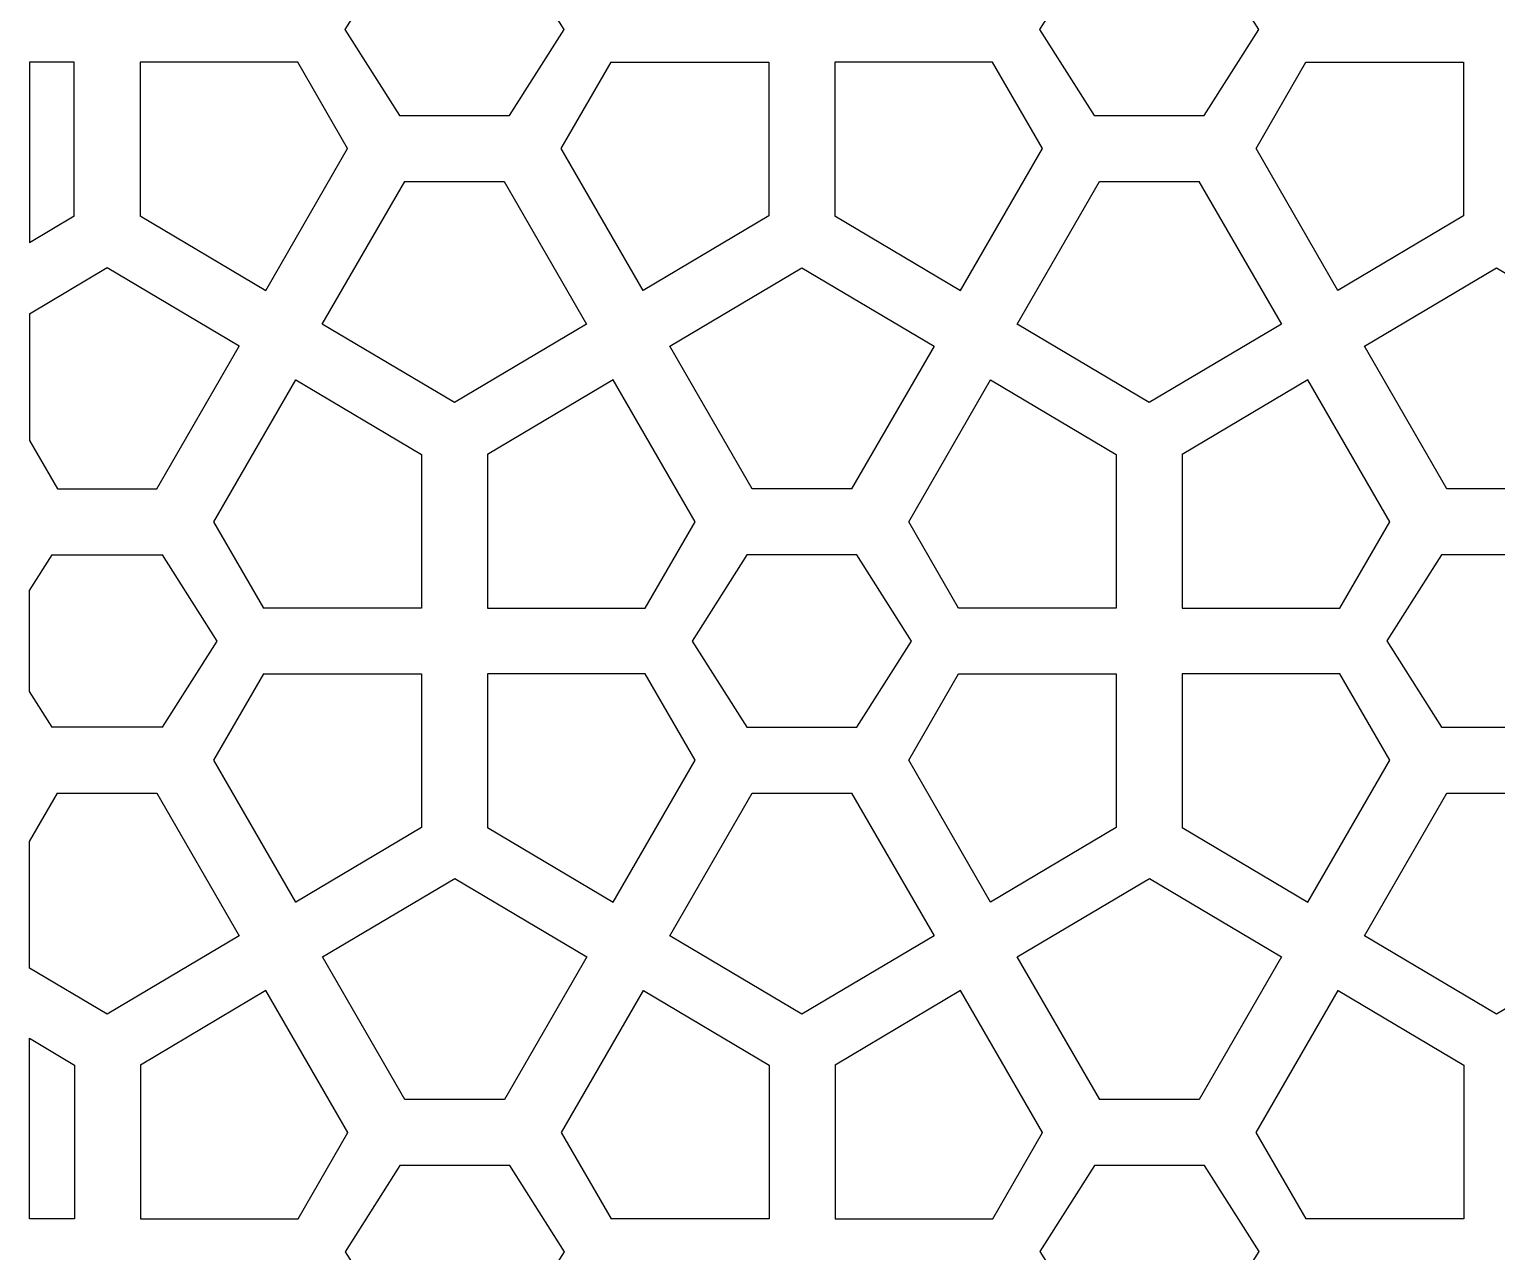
# Model space of a CAD drawing. Header units: centimetres. Extents: x -86 to 86, y -100 to 100.
# Drawn here: x -86.29 to -52.87, y 8.54 to 36.39 of the extents above; entities that cross this region are included whole.
import ezdxf

# ---------------------------------------------------------------- set-up
doc = ezdxf.new("R2010")
doc.units = ezdxf.units.CM
doc.header["$MEASUREMENT"] = 0
doc.layers.add('layer 1', color=7, linetype='Continuous')

msp = doc.modelspace()

# ---------------------------------------------------------------- linework, layer by layer
at = {"layer": 'layer 1', "color": 230}
for points, knots in [([(-79.10588, 36.38516), (-79.10588, 36.38516), (-77.85588, 38.34925), (-77.85588, 38.34925), (-77.85588, 38.34925), (-77.85588, 38.34925), (-75.3559, 38.34925), (-75.3559, 38.34925), (-75.3559, 38.34925), (-75.3559, 38.34925), (-74.10588, 36.38516), (-74.10588, 36.38516), (-74.10588, 36.38516), (-74.10588, 36.38516), (-75.35589, 34.42105), (-75.35589, 34.42105), (-75.35589, 34.42105), (-75.35589, 34.42105), (-77.8559, 34.42105), (-77.8559, 34.42105), (-77.8559, 34.42105), (-77.8559, 34.42105), (-79.10588, 36.38516), (-79.10588, 36.38516)], [0, 0, 0, 0, 0.14285714, 0.14285714, 0.14285714, 0.14285714, 0.28571429, 0.28571429, 0.28571429, 0.28571429, 0.42857143, 0.42857143, 0.42857143, 0.42857143, 0.57142857, 0.57142857, 0.57142857, 0.57142857, 0.71428571, 0.71428571, 0.71428571, 0.71428571, 1, 1, 1, 1]), ([(-63.28543, 36.38537), (-63.28543, 36.38537), (-62.03543, 38.34946), (-62.03543, 38.34946), (-62.03543, 38.34946), (-62.03543, 38.34946), (-59.53545, 38.34946), (-59.53545, 38.34946), (-59.53545, 38.34946), (-59.53545, 38.34946), (-58.28543, 36.38537), (-58.28543, 36.38537), (-58.28543, 36.38537), (-58.28543, 36.38537), (-59.53544, 34.42126), (-59.53544, 34.42126), (-59.53544, 34.42126), (-59.53544, 34.42126), (-62.03545, 34.42126), (-62.03545, 34.42126), (-62.03545, 34.42126), (-62.03545, 34.42126), (-63.28543, 36.38537), (-63.28543, 36.38537)], [0, 0, 0, 0, 0.14285714, 0.14285714, 0.14285714, 0.14285714, 0.28571429, 0.28571429, 0.28571429, 0.28571429, 0.42857143, 0.42857143, 0.42857143, 0.42857143, 0.57142857, 0.57142857, 0.57142857, 0.57142857, 0.71428571, 0.71428571, 0.71428571, 0.71428571, 1, 1, 1, 1]), ([(-86.28782, 31.52843), (-86.28782, 31.52843), (-86.28783, 35.63481), (-86.28783, 35.63481), (-86.28783, 35.63481), (-86.28783, 35.63481), (-85.26614, 35.63481), (-85.26614, 35.63481), (-85.26614, 35.63481), (-85.26614, 35.63481), (-85.26614, 32.13485), (-85.26614, 32.13485), (-85.26614, 32.13485), (-85.26614, 32.13485), (-86.28782, 31.52843), (-86.28782, 31.52843)], [0, 0, 0, 0, 0.2, 0.2, 0.2, 0.2, 0.4, 0.4, 0.4, 0.4, 0.6, 0.6, 0.6, 0.6, 1, 1, 1, 1]), ([(-80.90583, 30.43736), (-80.90583, 30.43736), (-83.76615, 32.13509), (-83.76615, 32.13509), (-83.76615, 32.13509), (-83.76615, 32.13509), (-83.76615, 35.63504), (-83.76615, 35.63504), (-83.76615, 35.63504), (-83.76615, 35.63504), (-80.17281, 35.63503), (-80.17281, 35.63503), (-80.17281, 35.63503), (-80.17281, 35.63503), (-79.03889, 33.67099), (-79.03889, 33.67099), (-79.03889, 33.67099), (-79.03889, 33.67099), (-80.90583, 30.43736), (-80.90583, 30.43736)], [0, 0, 0, 0, 0.16666667, 0.16666667, 0.16666667, 0.16666667, 0.33333333, 0.33333333, 0.33333333, 0.33333333, 0.5, 0.5, 0.5, 0.5, 0.66666667, 0.66666667, 0.66666667, 0.66666667, 1, 1, 1, 1]), ([(-72.30601, 30.43729), (-72.30601, 30.43729), (-69.44563, 32.13507), (-69.44563, 32.13507), (-69.44563, 32.13507), (-69.44563, 32.13507), (-69.44563, 35.63503), (-69.44563, 35.63503), (-69.44563, 35.63503), (-69.44563, 35.63503), (-73.03901, 35.63503), (-73.03901, 35.63503), (-73.03901, 35.63503), (-73.03901, 35.63503), (-74.17297, 33.67092), (-74.17297, 33.67092), (-74.17297, 33.67092), (-74.17297, 33.67092), (-72.30601, 30.43729), (-72.30601, 30.43729)], [0, 0, 0, 0, 0.16666667, 0.16666667, 0.16666667, 0.16666667, 0.33333333, 0.33333333, 0.33333333, 0.33333333, 0.5, 0.5, 0.5, 0.5, 0.66666667, 0.66666667, 0.66666667, 0.66666667, 1, 1, 1, 1]), ([(-65.08538, 30.43757), (-65.08538, 30.43757), (-67.9457, 32.1353), (-67.9457, 32.1353), (-67.9457, 32.1353), (-67.9457, 32.1353), (-67.9457, 35.63525), (-67.9457, 35.63525), (-67.9457, 35.63525), (-67.9457, 35.63525), (-64.35236, 35.63524), (-64.35236, 35.63524), (-64.35236, 35.63524), (-64.35236, 35.63524), (-63.21844, 33.6712), (-63.21844, 33.6712), (-63.21844, 33.6712), (-63.21844, 33.6712), (-65.08538, 30.43757), (-65.08538, 30.43757)], [0, 0, 0, 0, 0.16666667, 0.16666667, 0.16666667, 0.16666667, 0.33333333, 0.33333333, 0.33333333, 0.33333333, 0.5, 0.5, 0.5, 0.5, 0.66666667, 0.66666667, 0.66666667, 0.66666667, 1, 1, 1, 1]), ([(-56.48556, 30.4375), (-56.48556, 30.4375), (-53.62518, 32.13528), (-53.62518, 32.13528), (-53.62518, 32.13528), (-53.62518, 32.13528), (-53.62518, 35.63524), (-53.62518, 35.63524), (-53.62518, 35.63524), (-53.62518, 35.63524), (-57.21856, 35.63524), (-57.21856, 35.63524), (-57.21856, 35.63524), (-57.21856, 35.63524), (-58.35252, 33.67113), (-58.35252, 33.67113), (-58.35252, 33.67113), (-58.35252, 33.67113), (-56.48556, 30.4375), (-56.48556, 30.4375)], [0, 0, 0, 0, 0.16666667, 0.16666667, 0.16666667, 0.16666667, 0.33333333, 0.33333333, 0.33333333, 0.33333333, 0.5, 0.5, 0.5, 0.5, 0.66666667, 0.66666667, 0.66666667, 0.66666667, 1, 1, 1, 1]), ([(-79.61584, 29.6717), (-79.61584, 29.6717), (-76.60587, 27.88513), (-76.60587, 27.88513), (-76.60587, 27.88513), (-76.60587, 27.88513), (-73.59601, 29.67164), (-73.59601, 29.67164), (-73.59601, 29.67164), (-73.59601, 29.67164), (-75.47206, 32.92104), (-75.47206, 32.92104), (-75.47206, 32.92104), (-75.47206, 32.92104), (-77.73983, 32.92105), (-77.73983, 32.92105), (-77.73983, 32.92105), (-77.73983, 32.92105), (-79.61584, 29.6717), (-79.61584, 29.6717)], [0, 0, 0, 0, 0.16666667, 0.16666667, 0.16666667, 0.16666667, 0.33333333, 0.33333333, 0.33333333, 0.33333333, 0.5, 0.5, 0.5, 0.5, 0.66666667, 0.66666667, 0.66666667, 0.66666667, 1, 1, 1, 1]), ([(-63.79539, 29.67191), (-63.79539, 29.67191), (-60.78542, 27.88534), (-60.78542, 27.88534), (-60.78542, 27.88534), (-60.78542, 27.88534), (-57.77556, 29.67185), (-57.77556, 29.67185), (-57.77556, 29.67185), (-57.77556, 29.67185), (-59.65161, 32.92125), (-59.65161, 32.92125), (-59.65161, 32.92125), (-59.65161, 32.92125), (-61.91938, 32.92126), (-61.91938, 32.92126), (-61.91938, 32.92126), (-61.91938, 32.92126), (-63.79539, 29.67191), (-63.79539, 29.67191)], [0, 0, 0, 0, 0.16666667, 0.16666667, 0.16666667, 0.16666667, 0.33333333, 0.33333333, 0.33333333, 0.33333333, 0.5, 0.5, 0.5, 0.5, 0.66666667, 0.66666667, 0.66666667, 0.66666667, 1, 1, 1, 1]), ([(-86.28782, 27.0207), (-86.28782, 27.0207), (-86.28782, 29.90028), (-86.28782, 29.90028), (-86.28782, 29.90028), (-86.28782, 29.90028), (-84.51595, 30.95198), (-84.51595, 30.95198), (-84.51595, 30.95198), (-84.51595, 30.95198), (-81.50598, 29.1654), (-81.50598, 29.1654), (-81.50598, 29.1654), (-81.50598, 29.1654), (-83.38196, 25.9161), (-83.38196, 25.9161), (-83.38196, 25.9161), (-83.38196, 25.9161), (-85.6501, 25.9161), (-85.6501, 25.9161), (-85.6501, 25.9161), (-85.6501, 25.9161), (-86.28782, 27.0207), (-86.28782, 27.0207)], [0, 0, 0, 0, 0.14285714, 0.14285714, 0.14285714, 0.14285714, 0.28571429, 0.28571429, 0.28571429, 0.28571429, 0.42857143, 0.42857143, 0.42857143, 0.42857143, 0.57142857, 0.57142857, 0.57142857, 0.57142857, 0.71428571, 0.71428571, 0.71428571, 0.71428571, 1, 1, 1, 1]), ([(-65.68547, 29.16562), (-65.68547, 29.16562), (-68.69544, 30.9522), (-68.69544, 30.9522), (-68.69544, 30.9522), (-68.69544, 30.9522), (-71.7055, 29.16555), (-71.7055, 29.16555), (-71.7055, 29.16555), (-71.7055, 29.16555), (-69.82959, 25.91632), (-69.82959, 25.91632), (-69.82959, 25.91632), (-69.82959, 25.91632), (-67.56145, 25.91632), (-67.56145, 25.91632), (-67.56145, 25.91632), (-67.56145, 25.91632), (-65.68547, 29.16562), (-65.68547, 29.16562)], [0, 0, 0, 0, 0.16666667, 0.16666667, 0.16666667, 0.16666667, 0.33333333, 0.33333333, 0.33333333, 0.33333333, 0.5, 0.5, 0.5, 0.5, 0.66666667, 0.66666667, 0.66666667, 0.66666667, 1, 1, 1, 1]), ([(-49.86502, 29.16583), (-49.86502, 29.16583), (-52.87499, 30.95241), (-52.87499, 30.95241), (-52.87499, 30.95241), (-52.87499, 30.95241), (-55.88505, 29.16576), (-55.88505, 29.16576), (-55.88505, 29.16576), (-55.88505, 29.16576), (-54.00914, 25.91653), (-54.00914, 25.91653), (-54.00914, 25.91653), (-54.00914, 25.91653), (-51.741, 25.91653), (-51.741, 25.91653), (-51.741, 25.91653), (-51.741, 25.91653), (-49.86502, 29.16583), (-49.86502, 29.16583)], [0, 0, 0, 0, 0.16666667, 0.16666667, 0.16666667, 0.16666667, 0.33333333, 0.33333333, 0.33333333, 0.33333333, 0.5, 0.5, 0.5, 0.5, 0.66666667, 0.66666667, 0.66666667, 0.66666667, 1, 1, 1, 1]), ([(-77.35569, 23.20188), (-77.35569, 23.20188), (-77.35567, 26.70194), (-77.35567, 26.70194), (-77.35567, 26.70194), (-77.35567, 26.70194), (-80.216, 28.3997), (-80.216, 28.3997), (-80.216, 28.3997), (-80.216, 28.3997), (-82.08296, 25.16606), (-82.08296, 25.16606), (-82.08296, 25.16606), (-82.08296, 25.16606), (-80.94895, 23.20188), (-80.94895, 23.20188), (-80.94895, 23.20188), (-80.94895, 23.20188), (-77.35569, 23.20188), (-77.35569, 23.20188)], [0, 0, 0, 0, 0.16666667, 0.16666667, 0.16666667, 0.16666667, 0.33333333, 0.33333333, 0.33333333, 0.33333333, 0.5, 0.5, 0.5, 0.5, 0.66666667, 0.66666667, 0.66666667, 0.66666667, 1, 1, 1, 1]), ([(-75.85575, 23.2021), (-75.85575, 23.2021), (-75.85576, 26.70214), (-75.85576, 26.70214), (-75.85576, 26.70214), (-75.85576, 26.70214), (-72.99549, 28.39989), (-72.99549, 28.39989), (-72.99549, 28.39989), (-72.99549, 28.39989), (-71.12852, 25.16623), (-71.12852, 25.16623), (-71.12852, 25.16623), (-71.12852, 25.16623), (-72.26254, 23.2021), (-72.26254, 23.2021), (-72.26254, 23.2021), (-72.26254, 23.2021), (-75.85575, 23.2021), (-75.85575, 23.2021)], [0, 0, 0, 0, 0.16666667, 0.16666667, 0.16666667, 0.16666667, 0.33333333, 0.33333333, 0.33333333, 0.33333333, 0.5, 0.5, 0.5, 0.5, 0.66666667, 0.66666667, 0.66666667, 0.66666667, 1, 1, 1, 1]), ([(-61.53518, 23.2021), (-61.53518, 23.2021), (-61.53516, 26.70216), (-61.53516, 26.70216), (-61.53516, 26.70216), (-61.53516, 26.70216), (-64.39549, 28.39992), (-64.39549, 28.39992), (-64.39549, 28.39992), (-64.39549, 28.39992), (-66.26245, 25.16628), (-66.26245, 25.16628), (-66.26245, 25.16628), (-66.26245, 25.16628), (-65.12844, 23.2021), (-65.12844, 23.2021), (-65.12844, 23.2021), (-65.12844, 23.2021), (-61.53518, 23.2021), (-61.53518, 23.2021)], [0, 0, 0, 0, 0.16666667, 0.16666667, 0.16666667, 0.16666667, 0.33333333, 0.33333333, 0.33333333, 0.33333333, 0.5, 0.5, 0.5, 0.5, 0.66666667, 0.66666667, 0.66666667, 0.66666667, 1, 1, 1, 1]), ([(-60.0353, 23.20231), (-60.0353, 23.20231), (-60.03531, 26.70235), (-60.03531, 26.70235), (-60.03531, 26.70235), (-60.03531, 26.70235), (-57.17504, 28.4001), (-57.17504, 28.4001), (-57.17504, 28.4001), (-57.17504, 28.4001), (-55.30807, 25.16644), (-55.30807, 25.16644), (-55.30807, 25.16644), (-55.30807, 25.16644), (-56.44209, 23.20231), (-56.44209, 23.20231), (-56.44209, 23.20231), (-56.44209, 23.20231), (-60.0353, 23.20231), (-60.0353, 23.20231)], [0, 0, 0, 0, 0.16666667, 0.16666667, 0.16666667, 0.16666667, 0.33333333, 0.33333333, 0.33333333, 0.33333333, 0.5, 0.5, 0.5, 0.5, 0.66666667, 0.66666667, 0.66666667, 0.66666667, 1, 1, 1, 1]), ([(-86.28494, 21.30338), (-86.28494, 21.30338), (-85.76598, 20.4879), (-85.76598, 20.4879), (-85.76598, 20.4879), (-85.76598, 20.4879), (-83.26597, 20.4879), (-83.26597, 20.4879), (-83.26597, 20.4879), (-83.26597, 20.4879), (-82.01596, 22.45201), (-82.01596, 22.45201), (-82.01596, 22.45201), (-82.01596, 22.45201), (-83.26598, 24.4161), (-83.26598, 24.4161), (-83.26598, 24.4161), (-83.26598, 24.4161), (-85.76596, 24.4161), (-85.76596, 24.4161), (-85.76596, 24.4161), (-85.76596, 24.4161), (-86.28494, 23.60063), (-86.28494, 23.60063), (-86.28494, 23.60063), (-86.28494, 23.60063), (-86.28494, 21.30338), (-86.28494, 21.30338)], [0, 0, 0, 0, 0.125, 0.125, 0.125, 0.125, 0.25, 0.25, 0.25, 0.25, 0.375, 0.375, 0.375, 0.375, 0.5, 0.5, 0.5, 0.5, 0.625, 0.625, 0.625, 0.625, 0.75, 0.75, 0.75, 0.75, 1, 1, 1, 1]), ([(-71.19545, 22.45223), (-71.19545, 22.45223), (-69.94545, 24.41632), (-69.94545, 24.41632), (-69.94545, 24.41632), (-69.94545, 24.41632), (-67.44547, 24.41632), (-67.44547, 24.41632), (-67.44547, 24.41632), (-67.44547, 24.41632), (-66.19545, 22.45223), (-66.19545, 22.45223), (-66.19545, 22.45223), (-66.19545, 22.45223), (-67.44546, 20.48812), (-67.44546, 20.48812), (-67.44546, 20.48812), (-67.44546, 20.48812), (-69.94547, 20.48812), (-69.94547, 20.48812), (-69.94547, 20.48812), (-69.94547, 20.48812), (-71.19545, 22.45223), (-71.19545, 22.45223)], [0, 0, 0, 0, 0.14285714, 0.14285714, 0.14285714, 0.14285714, 0.28571429, 0.28571429, 0.28571429, 0.28571429, 0.42857143, 0.42857143, 0.42857143, 0.42857143, 0.57142857, 0.57142857, 0.57142857, 0.57142857, 0.71428571, 0.71428571, 0.71428571, 0.71428571, 1, 1, 1, 1]), ([(-55.375, 22.45244), (-55.375, 22.45244), (-54.125, 24.41653), (-54.125, 24.41653), (-54.125, 24.41653), (-54.125, 24.41653), (-51.62502, 24.41653), (-51.62502, 24.41653), (-51.62502, 24.41653), (-51.62502, 24.41653), (-50.375, 22.45244), (-50.375, 22.45244), (-50.375, 22.45244), (-50.375, 22.45244), (-51.62501, 20.48833), (-51.62501, 20.48833), (-51.62501, 20.48833), (-51.62501, 20.48833), (-54.12502, 20.48833), (-54.12502, 20.48833), (-54.12502, 20.48833), (-54.12502, 20.48833), (-55.375, 22.45244), (-55.375, 22.45244)], [0, 0, 0, 0, 0.14285714, 0.14285714, 0.14285714, 0.14285714, 0.28571429, 0.28571429, 0.28571429, 0.28571429, 0.42857143, 0.42857143, 0.42857143, 0.42857143, 0.57142857, 0.57142857, 0.57142857, 0.57142857, 0.71428571, 0.71428571, 0.71428571, 0.71428571, 1, 1, 1, 1]), ([(-80.21609, 16.50414), (-80.21609, 16.50414), (-77.35571, 18.20192), (-77.35571, 18.20192), (-77.35571, 18.20192), (-77.35571, 18.20192), (-77.35571, 21.70188), (-77.35571, 21.70188), (-77.35571, 21.70188), (-77.35571, 21.70188), (-80.94909, 21.70188), (-80.94909, 21.70188), (-80.94909, 21.70188), (-80.94909, 21.70188), (-82.08305, 19.73777), (-82.08305, 19.73777), (-82.08305, 19.73777), (-82.08305, 19.73777), (-80.21609, 16.50414), (-80.21609, 16.50414)], [0, 0, 0, 0, 0.16666667, 0.16666667, 0.16666667, 0.16666667, 0.33333333, 0.33333333, 0.33333333, 0.33333333, 0.5, 0.5, 0.5, 0.5, 0.66666667, 0.66666667, 0.66666667, 0.66666667, 1, 1, 1, 1]), ([(-72.9954, 16.50443), (-72.9954, 16.50443), (-75.85572, 18.20216), (-75.85572, 18.20216), (-75.85572, 18.20216), (-75.85572, 18.20216), (-75.85572, 21.70211), (-75.85572, 21.70211), (-75.85572, 21.70211), (-75.85572, 21.70211), (-72.26238, 21.7021), (-72.26238, 21.7021), (-72.26238, 21.7021), (-72.26238, 21.7021), (-71.12846, 19.73806), (-71.12846, 19.73806), (-71.12846, 19.73806), (-71.12846, 19.73806), (-72.9954, 16.50443), (-72.9954, 16.50443)], [0, 0, 0, 0, 0.16666667, 0.16666667, 0.16666667, 0.16666667, 0.33333333, 0.33333333, 0.33333333, 0.33333333, 0.5, 0.5, 0.5, 0.5, 0.66666667, 0.66666667, 0.66666667, 0.66666667, 1, 1, 1, 1]), ([(-64.39558, 16.50436), (-64.39558, 16.50436), (-61.5352, 18.20214), (-61.5352, 18.20214), (-61.5352, 18.20214), (-61.5352, 18.20214), (-61.5352, 21.7021), (-61.5352, 21.7021), (-61.5352, 21.7021), (-61.5352, 21.7021), (-65.12858, 21.7021), (-65.12858, 21.7021), (-65.12858, 21.7021), (-65.12858, 21.7021), (-66.26254, 19.73799), (-66.26254, 19.73799), (-66.26254, 19.73799), (-66.26254, 19.73799), (-64.39558, 16.50436), (-64.39558, 16.50436)], [0, 0, 0, 0, 0.16666667, 0.16666667, 0.16666667, 0.16666667, 0.33333333, 0.33333333, 0.33333333, 0.33333333, 0.5, 0.5, 0.5, 0.5, 0.66666667, 0.66666667, 0.66666667, 0.66666667, 1, 1, 1, 1]), ([(-57.17495, 16.50464), (-57.17495, 16.50464), (-60.03527, 18.20237), (-60.03527, 18.20237), (-60.03527, 18.20237), (-60.03527, 18.20237), (-60.03527, 21.70232), (-60.03527, 21.70232), (-60.03527, 21.70232), (-60.03527, 21.70232), (-56.44193, 21.70231), (-56.44193, 21.70231), (-56.44193, 21.70231), (-56.44193, 21.70231), (-55.30801, 19.73827), (-55.30801, 19.73827), (-55.30801, 19.73827), (-55.30801, 19.73827), (-57.17495, 16.50464), (-57.17495, 16.50464)], [0, 0, 0, 0, 0.16666667, 0.16666667, 0.16666667, 0.16666667, 0.33333333, 0.33333333, 0.33333333, 0.33333333, 0.5, 0.5, 0.5, 0.5, 0.66666667, 0.66666667, 0.66666667, 0.66666667, 1, 1, 1, 1]), ([(-86.28782, 15.00368), (-86.28782, 15.00368), (-84.51595, 13.95198), (-84.51595, 13.95198), (-84.51595, 13.95198), (-84.51595, 13.95198), (-81.50609, 15.73849), (-81.50609, 15.73849), (-81.50609, 15.73849), (-81.50609, 15.73849), (-83.38214, 18.98789), (-83.38214, 18.98789), (-83.38214, 18.98789), (-83.38214, 18.98789), (-85.64991, 18.9879), (-85.64991, 18.9879), (-85.64991, 18.9879), (-85.64991, 18.9879), (-86.28494, 17.88799), (-86.28494, 17.88799), (-86.28494, 17.88799), (-86.28494, 17.88799), (-86.28782, 15.00368), (-86.28782, 15.00368)], [0, 0, 0, 0, 0.14285714, 0.14285714, 0.14285714, 0.14285714, 0.28571429, 0.28571429, 0.28571429, 0.28571429, 0.42857143, 0.42857143, 0.42857143, 0.42857143, 0.57142857, 0.57142857, 0.57142857, 0.57142857, 0.71428571, 0.71428571, 0.71428571, 0.71428571, 1, 1, 1, 1]), ([(-71.70541, 15.73877), (-71.70541, 15.73877), (-68.69544, 13.9522), (-68.69544, 13.9522), (-68.69544, 13.9522), (-68.69544, 13.9522), (-65.68558, 15.73871), (-65.68558, 15.73871), (-65.68558, 15.73871), (-65.68558, 15.73871), (-67.56163, 18.98811), (-67.56163, 18.98811), (-67.56163, 18.98811), (-67.56163, 18.98811), (-69.8294, 18.98812), (-69.8294, 18.98812), (-69.8294, 18.98812), (-69.8294, 18.98812), (-71.70541, 15.73877), (-71.70541, 15.73877)], [0, 0, 0, 0, 0.16666667, 0.16666667, 0.16666667, 0.16666667, 0.33333333, 0.33333333, 0.33333333, 0.33333333, 0.5, 0.5, 0.5, 0.5, 0.66666667, 0.66666667, 0.66666667, 0.66666667, 1, 1, 1, 1]), ([(-55.88496, 15.73898), (-55.88496, 15.73898), (-52.87499, 13.95241), (-52.87499, 13.95241), (-52.87499, 13.95241), (-52.87499, 13.95241), (-49.86513, 15.73892), (-49.86513, 15.73892), (-49.86513, 15.73892), (-49.86513, 15.73892), (-51.74118, 18.98832), (-51.74118, 18.98832), (-51.74118, 18.98832), (-51.74118, 18.98832), (-54.00895, 18.98833), (-54.00895, 18.98833), (-54.00895, 18.98833), (-54.00895, 18.98833), (-55.88496, 15.73898), (-55.88496, 15.73898)], [0, 0, 0, 0, 0.16666667, 0.16666667, 0.16666667, 0.16666667, 0.33333333, 0.33333333, 0.33333333, 0.33333333, 0.5, 0.5, 0.5, 0.5, 0.66666667, 0.66666667, 0.66666667, 0.66666667, 1, 1, 1, 1]), ([(-73.589, 15.25544), (-73.589, 15.25544), (-76.59897, 17.04202), (-76.59897, 17.04202), (-76.59897, 17.04202), (-76.59897, 17.04202), (-79.60903, 15.25537), (-79.60903, 15.25537), (-79.60903, 15.25537), (-79.60903, 15.25537), (-77.73312, 12.00614), (-77.73312, 12.00614), (-77.73312, 12.00614), (-77.73312, 12.00614), (-75.46498, 12.00614), (-75.46498, 12.00614), (-75.46498, 12.00614), (-75.46498, 12.00614), (-73.589, 15.25544), (-73.589, 15.25544)], [0, 0, 0, 0, 0.16666667, 0.16666667, 0.16666667, 0.16666667, 0.33333333, 0.33333333, 0.33333333, 0.33333333, 0.5, 0.5, 0.5, 0.5, 0.66666667, 0.66666667, 0.66666667, 0.66666667, 1, 1, 1, 1]), ([(-57.76855, 15.25565), (-57.76855, 15.25565), (-60.77852, 17.04223), (-60.77852, 17.04223), (-60.77852, 17.04223), (-60.77852, 17.04223), (-63.78858, 15.25558), (-63.78858, 15.25558), (-63.78858, 15.25558), (-63.78858, 15.25558), (-61.91267, 12.00635), (-61.91267, 12.00635), (-61.91267, 12.00635), (-61.91267, 12.00635), (-59.64453, 12.00635), (-59.64453, 12.00635), (-59.64453, 12.00635), (-59.64453, 12.00635), (-57.76855, 15.25565), (-57.76855, 15.25565)], [0, 0, 0, 0, 0.16666667, 0.16666667, 0.16666667, 0.16666667, 0.33333333, 0.33333333, 0.33333333, 0.33333333, 0.5, 0.5, 0.5, 0.5, 0.66666667, 0.66666667, 0.66666667, 0.66666667, 1, 1, 1, 1]), ([(-83.75928, 9.29192), (-83.75928, 9.29192), (-83.75929, 12.79196), (-83.75929, 12.79196), (-83.75929, 12.79196), (-83.75929, 12.79196), (-80.89902, 14.48971), (-80.89902, 14.48971), (-80.89902, 14.48971), (-80.89902, 14.48971), (-79.03205, 11.25605), (-79.03205, 11.25605), (-79.03205, 11.25605), (-79.03205, 11.25605), (-80.16607, 9.29192), (-80.16607, 9.29192), (-80.16607, 9.29192), (-80.16607, 9.29192), (-83.75928, 9.29192), (-83.75928, 9.29192)], [0, 0, 0, 0, 0.16666667, 0.16666667, 0.16666667, 0.16666667, 0.33333333, 0.33333333, 0.33333333, 0.33333333, 0.5, 0.5, 0.5, 0.5, 0.66666667, 0.66666667, 0.66666667, 0.66666667, 1, 1, 1, 1]), ([(-69.43871, 9.29192), (-69.43871, 9.29192), (-69.43869, 12.79198), (-69.43869, 12.79198), (-69.43869, 12.79198), (-69.43869, 12.79198), (-72.29902, 14.48974), (-72.29902, 14.48974), (-72.29902, 14.48974), (-72.29902, 14.48974), (-74.16598, 11.2561), (-74.16598, 11.2561), (-74.16598, 11.2561), (-74.16598, 11.2561), (-73.03197, 9.29192), (-73.03197, 9.29192), (-73.03197, 9.29192), (-73.03197, 9.29192), (-69.43871, 9.29192), (-69.43871, 9.29192)], [0, 0, 0, 0, 0.16666667, 0.16666667, 0.16666667, 0.16666667, 0.33333333, 0.33333333, 0.33333333, 0.33333333, 0.5, 0.5, 0.5, 0.5, 0.66666667, 0.66666667, 0.66666667, 0.66666667, 1, 1, 1, 1]), ([(-67.93883, 9.29213), (-67.93883, 9.29213), (-67.93884, 12.79217), (-67.93884, 12.79217), (-67.93884, 12.79217), (-67.93884, 12.79217), (-65.07857, 14.48992), (-65.07857, 14.48992), (-65.07857, 14.48992), (-65.07857, 14.48992), (-63.2116, 11.25626), (-63.2116, 11.25626), (-63.2116, 11.25626), (-63.2116, 11.25626), (-64.34562, 9.29213), (-64.34562, 9.29213), (-64.34562, 9.29213), (-64.34562, 9.29213), (-67.93883, 9.29213), (-67.93883, 9.29213)], [0, 0, 0, 0, 0.16666667, 0.16666667, 0.16666667, 0.16666667, 0.33333333, 0.33333333, 0.33333333, 0.33333333, 0.5, 0.5, 0.5, 0.5, 0.66666667, 0.66666667, 0.66666667, 0.66666667, 1, 1, 1, 1]), ([(-53.61826, 9.29213), (-53.61826, 9.29213), (-53.61824, 12.79219), (-53.61824, 12.79219), (-53.61824, 12.79219), (-53.61824, 12.79219), (-56.47857, 14.48995), (-56.47857, 14.48995), (-56.47857, 14.48995), (-56.47857, 14.48995), (-58.34553, 11.25631), (-58.34553, 11.25631), (-58.34553, 11.25631), (-58.34553, 11.25631), (-57.21152, 9.29213), (-57.21152, 9.29213), (-57.21152, 9.29213), (-57.21152, 9.29213), (-53.61826, 9.29213), (-53.61826, 9.29213)], [0, 0, 0, 0, 0.16666667, 0.16666667, 0.16666667, 0.16666667, 0.33333333, 0.33333333, 0.33333333, 0.33333333, 0.5, 0.5, 0.5, 0.5, 0.66666667, 0.66666667, 0.66666667, 0.66666667, 1, 1, 1, 1]), ([(-86.28494, 9.29168), (-86.28494, 9.29168), (-85.25922, 9.2917), (-85.25922, 9.2917), (-85.25922, 9.2917), (-85.25922, 9.2917), (-85.2592, 12.79176), (-85.2592, 12.79176), (-85.2592, 12.79176), (-85.2592, 12.79176), (-86.28494, 13.40231), (-86.28494, 13.40231), (-86.28494, 13.40231), (-86.28494, 13.40231), (-86.28494, 9.29168), (-86.28494, 9.29168)], [0, 0, 0, 0, 0.2, 0.2, 0.2, 0.2, 0.4, 0.4, 0.4, 0.4, 0.6, 0.6, 0.6, 0.6, 1, 1, 1, 1]), ([(-79.09898, 8.54205), (-79.09898, 8.54205), (-77.84898, 10.50614), (-77.84898, 10.50614), (-77.84898, 10.50614), (-77.84898, 10.50614), (-75.349, 10.50614), (-75.349, 10.50614), (-75.349, 10.50614), (-75.349, 10.50614), (-74.09898, 8.54205), (-74.09898, 8.54205), (-74.09898, 8.54205), (-74.09898, 8.54205), (-75.34899, 6.57794), (-75.34899, 6.57794), (-75.34899, 6.57794), (-75.34899, 6.57794), (-77.849, 6.57794), (-77.849, 6.57794), (-77.849, 6.57794), (-77.849, 6.57794), (-79.09898, 8.54205), (-79.09898, 8.54205)], [0, 0, 0, 0, 0.14285714, 0.14285714, 0.14285714, 0.14285714, 0.28571429, 0.28571429, 0.28571429, 0.28571429, 0.42857143, 0.42857143, 0.42857143, 0.42857143, 0.57142857, 0.57142857, 0.57142857, 0.57142857, 0.71428571, 0.71428571, 0.71428571, 0.71428571, 1, 1, 1, 1]), ([(-63.27853, 8.54226), (-63.27853, 8.54226), (-62.02853, 10.50635), (-62.02853, 10.50635), (-62.02853, 10.50635), (-62.02853, 10.50635), (-59.52855, 10.50635), (-59.52855, 10.50635), (-59.52855, 10.50635), (-59.52855, 10.50635), (-58.27853, 8.54226), (-58.27853, 8.54226), (-58.27853, 8.54226), (-58.27853, 8.54226), (-59.52854, 6.57815), (-59.52854, 6.57815), (-59.52854, 6.57815), (-59.52854, 6.57815), (-62.02855, 6.57815), (-62.02855, 6.57815), (-62.02855, 6.57815), (-62.02855, 6.57815), (-63.27853, 8.54226), (-63.27853, 8.54226)], [0, 0, 0, 0, 0.14285714, 0.14285714, 0.14285714, 0.14285714, 0.28571429, 0.28571429, 0.28571429, 0.28571429, 0.42857143, 0.42857143, 0.42857143, 0.42857143, 0.57142857, 0.57142857, 0.57142857, 0.57142857, 0.71428571, 0.71428571, 0.71428571, 0.71428571, 1, 1, 1, 1])]:
    msp.add_open_spline(points, degree=3, knots=knots, dxfattribs=at)
at = {"layer": 'layer 1', "color": 250, "lineweight": 9}
for points, knots in [([(-79.10588, 36.38516), (-79.10588, 36.38516), (-77.85588, 38.34925), (-77.85588, 38.34925), (-77.85588, 38.34925), (-77.85588, 38.34925), (-75.3559, 38.34925), (-75.3559, 38.34925), (-75.3559, 38.34925), (-75.3559, 38.34925), (-74.10588, 36.38516), (-74.10588, 36.38516), (-74.10588, 36.38516), (-74.10588, 36.38516), (-75.35589, 34.42105), (-75.35589, 34.42105), (-75.35589, 34.42105), (-75.35589, 34.42105), (-77.8559, 34.42105), (-77.8559, 34.42105), (-77.8559, 34.42105), (-77.8559, 34.42105), (-79.10588, 36.38516), (-79.10588, 36.38516)], [0, 0, 0, 0, 0.14285714, 0.14285714, 0.14285714, 0.14285714, 0.28571429, 0.28571429, 0.28571429, 0.28571429, 0.42857143, 0.42857143, 0.42857143, 0.42857143, 0.57142857, 0.57142857, 0.57142857, 0.57142857, 0.71428571, 0.71428571, 0.71428571, 0.71428571, 1, 1, 1, 1]), ([(-63.28543, 36.38537), (-63.28543, 36.38537), (-62.03543, 38.34946), (-62.03543, 38.34946), (-62.03543, 38.34946), (-62.03543, 38.34946), (-59.53545, 38.34946), (-59.53545, 38.34946), (-59.53545, 38.34946), (-59.53545, 38.34946), (-58.28543, 36.38537), (-58.28543, 36.38537), (-58.28543, 36.38537), (-58.28543, 36.38537), (-59.53544, 34.42126), (-59.53544, 34.42126), (-59.53544, 34.42126), (-59.53544, 34.42126), (-62.03545, 34.42126), (-62.03545, 34.42126), (-62.03545, 34.42126), (-62.03545, 34.42126), (-63.28543, 36.38537), (-63.28543, 36.38537)], [0, 0, 0, 0, 0.14285714, 0.14285714, 0.14285714, 0.14285714, 0.28571429, 0.28571429, 0.28571429, 0.28571429, 0.42857143, 0.42857143, 0.42857143, 0.42857143, 0.57142857, 0.57142857, 0.57142857, 0.57142857, 0.71428571, 0.71428571, 0.71428571, 0.71428571, 1, 1, 1, 1]), ([(-86.28782, 31.52843), (-86.28782, 31.52843), (-86.28783, 35.63481), (-86.28783, 35.63481), (-86.28783, 35.63481), (-86.28783, 35.63481), (-85.26614, 35.63481), (-85.26614, 35.63481), (-85.26614, 35.63481), (-85.26614, 35.63481), (-85.26614, 32.13485), (-85.26614, 32.13485), (-85.26614, 32.13485), (-85.26614, 32.13485), (-86.28782, 31.52843), (-86.28782, 31.52843)], [0, 0, 0, 0, 0.2, 0.2, 0.2, 0.2, 0.4, 0.4, 0.4, 0.4, 0.6, 0.6, 0.6, 0.6, 1, 1, 1, 1]), ([(-80.90583, 30.43736), (-80.90583, 30.43736), (-83.76615, 32.13509), (-83.76615, 32.13509), (-83.76615, 32.13509), (-83.76615, 32.13509), (-83.76615, 35.63504), (-83.76615, 35.63504), (-83.76615, 35.63504), (-83.76615, 35.63504), (-80.17281, 35.63503), (-80.17281, 35.63503), (-80.17281, 35.63503), (-80.17281, 35.63503), (-79.03889, 33.67099), (-79.03889, 33.67099), (-79.03889, 33.67099), (-79.03889, 33.67099), (-80.90583, 30.43736), (-80.90583, 30.43736)], [0, 0, 0, 0, 0.16666667, 0.16666667, 0.16666667, 0.16666667, 0.33333333, 0.33333333, 0.33333333, 0.33333333, 0.5, 0.5, 0.5, 0.5, 0.66666667, 0.66666667, 0.66666667, 0.66666667, 1, 1, 1, 1]), ([(-72.30601, 30.43729), (-72.30601, 30.43729), (-69.44563, 32.13507), (-69.44563, 32.13507), (-69.44563, 32.13507), (-69.44563, 32.13507), (-69.44563, 35.63503), (-69.44563, 35.63503), (-69.44563, 35.63503), (-69.44563, 35.63503), (-73.03901, 35.63503), (-73.03901, 35.63503), (-73.03901, 35.63503), (-73.03901, 35.63503), (-74.17297, 33.67092), (-74.17297, 33.67092), (-74.17297, 33.67092), (-74.17297, 33.67092), (-72.30601, 30.43729), (-72.30601, 30.43729)], [0, 0, 0, 0, 0.16666667, 0.16666667, 0.16666667, 0.16666667, 0.33333333, 0.33333333, 0.33333333, 0.33333333, 0.5, 0.5, 0.5, 0.5, 0.66666667, 0.66666667, 0.66666667, 0.66666667, 1, 1, 1, 1]), ([(-65.08538, 30.43757), (-65.08538, 30.43757), (-67.9457, 32.1353), (-67.9457, 32.1353), (-67.9457, 32.1353), (-67.9457, 32.1353), (-67.9457, 35.63525), (-67.9457, 35.63525), (-67.9457, 35.63525), (-67.9457, 35.63525), (-64.35236, 35.63524), (-64.35236, 35.63524), (-64.35236, 35.63524), (-64.35236, 35.63524), (-63.21844, 33.6712), (-63.21844, 33.6712), (-63.21844, 33.6712), (-63.21844, 33.6712), (-65.08538, 30.43757), (-65.08538, 30.43757)], [0, 0, 0, 0, 0.16666667, 0.16666667, 0.16666667, 0.16666667, 0.33333333, 0.33333333, 0.33333333, 0.33333333, 0.5, 0.5, 0.5, 0.5, 0.66666667, 0.66666667, 0.66666667, 0.66666667, 1, 1, 1, 1]), ([(-56.48556, 30.4375), (-56.48556, 30.4375), (-53.62518, 32.13528), (-53.62518, 32.13528), (-53.62518, 32.13528), (-53.62518, 32.13528), (-53.62518, 35.63524), (-53.62518, 35.63524), (-53.62518, 35.63524), (-53.62518, 35.63524), (-57.21856, 35.63524), (-57.21856, 35.63524), (-57.21856, 35.63524), (-57.21856, 35.63524), (-58.35252, 33.67113), (-58.35252, 33.67113), (-58.35252, 33.67113), (-58.35252, 33.67113), (-56.48556, 30.4375), (-56.48556, 30.4375)], [0, 0, 0, 0, 0.16666667, 0.16666667, 0.16666667, 0.16666667, 0.33333333, 0.33333333, 0.33333333, 0.33333333, 0.5, 0.5, 0.5, 0.5, 0.66666667, 0.66666667, 0.66666667, 0.66666667, 1, 1, 1, 1]), ([(-79.61584, 29.6717), (-79.61584, 29.6717), (-76.60587, 27.88513), (-76.60587, 27.88513), (-76.60587, 27.88513), (-76.60587, 27.88513), (-73.59601, 29.67164), (-73.59601, 29.67164), (-73.59601, 29.67164), (-73.59601, 29.67164), (-75.47206, 32.92104), (-75.47206, 32.92104), (-75.47206, 32.92104), (-75.47206, 32.92104), (-77.73983, 32.92105), (-77.73983, 32.92105), (-77.73983, 32.92105), (-77.73983, 32.92105), (-79.61584, 29.6717), (-79.61584, 29.6717)], [0, 0, 0, 0, 0.16666667, 0.16666667, 0.16666667, 0.16666667, 0.33333333, 0.33333333, 0.33333333, 0.33333333, 0.5, 0.5, 0.5, 0.5, 0.66666667, 0.66666667, 0.66666667, 0.66666667, 1, 1, 1, 1]), ([(-63.79539, 29.67191), (-63.79539, 29.67191), (-60.78542, 27.88534), (-60.78542, 27.88534), (-60.78542, 27.88534), (-60.78542, 27.88534), (-57.77556, 29.67185), (-57.77556, 29.67185), (-57.77556, 29.67185), (-57.77556, 29.67185), (-59.65161, 32.92125), (-59.65161, 32.92125), (-59.65161, 32.92125), (-59.65161, 32.92125), (-61.91938, 32.92126), (-61.91938, 32.92126), (-61.91938, 32.92126), (-61.91938, 32.92126), (-63.79539, 29.67191), (-63.79539, 29.67191)], [0, 0, 0, 0, 0.16666667, 0.16666667, 0.16666667, 0.16666667, 0.33333333, 0.33333333, 0.33333333, 0.33333333, 0.5, 0.5, 0.5, 0.5, 0.66666667, 0.66666667, 0.66666667, 0.66666667, 1, 1, 1, 1]), ([(-86.28782, 27.0207), (-86.28782, 27.0207), (-86.28782, 29.90028), (-86.28782, 29.90028), (-86.28782, 29.90028), (-86.28782, 29.90028), (-84.51595, 30.95198), (-84.51595, 30.95198), (-84.51595, 30.95198), (-84.51595, 30.95198), (-81.50598, 29.1654), (-81.50598, 29.1654), (-81.50598, 29.1654), (-81.50598, 29.1654), (-83.38196, 25.9161), (-83.38196, 25.9161), (-83.38196, 25.9161), (-83.38196, 25.9161), (-85.6501, 25.9161), (-85.6501, 25.9161), (-85.6501, 25.9161), (-85.6501, 25.9161), (-86.28782, 27.0207), (-86.28782, 27.0207)], [0, 0, 0, 0, 0.14285714, 0.14285714, 0.14285714, 0.14285714, 0.28571429, 0.28571429, 0.28571429, 0.28571429, 0.42857143, 0.42857143, 0.42857143, 0.42857143, 0.57142857, 0.57142857, 0.57142857, 0.57142857, 0.71428571, 0.71428571, 0.71428571, 0.71428571, 1, 1, 1, 1]), ([(-65.68547, 29.16562), (-65.68547, 29.16562), (-68.69544, 30.9522), (-68.69544, 30.9522), (-68.69544, 30.9522), (-68.69544, 30.9522), (-71.7055, 29.16555), (-71.7055, 29.16555), (-71.7055, 29.16555), (-71.7055, 29.16555), (-69.82959, 25.91632), (-69.82959, 25.91632), (-69.82959, 25.91632), (-69.82959, 25.91632), (-67.56145, 25.91632), (-67.56145, 25.91632), (-67.56145, 25.91632), (-67.56145, 25.91632), (-65.68547, 29.16562), (-65.68547, 29.16562)], [0, 0, 0, 0, 0.16666667, 0.16666667, 0.16666667, 0.16666667, 0.33333333, 0.33333333, 0.33333333, 0.33333333, 0.5, 0.5, 0.5, 0.5, 0.66666667, 0.66666667, 0.66666667, 0.66666667, 1, 1, 1, 1]), ([(-49.86502, 29.16583), (-49.86502, 29.16583), (-52.87499, 30.95241), (-52.87499, 30.95241), (-52.87499, 30.95241), (-52.87499, 30.95241), (-55.88505, 29.16576), (-55.88505, 29.16576), (-55.88505, 29.16576), (-55.88505, 29.16576), (-54.00914, 25.91653), (-54.00914, 25.91653), (-54.00914, 25.91653), (-54.00914, 25.91653), (-51.741, 25.91653), (-51.741, 25.91653), (-51.741, 25.91653), (-51.741, 25.91653), (-49.86502, 29.16583), (-49.86502, 29.16583)], [0, 0, 0, 0, 0.16666667, 0.16666667, 0.16666667, 0.16666667, 0.33333333, 0.33333333, 0.33333333, 0.33333333, 0.5, 0.5, 0.5, 0.5, 0.66666667, 0.66666667, 0.66666667, 0.66666667, 1, 1, 1, 1]), ([(-77.35569, 23.20188), (-77.35569, 23.20188), (-77.35567, 26.70194), (-77.35567, 26.70194), (-77.35567, 26.70194), (-77.35567, 26.70194), (-80.216, 28.3997), (-80.216, 28.3997), (-80.216, 28.3997), (-80.216, 28.3997), (-82.08296, 25.16606), (-82.08296, 25.16606), (-82.08296, 25.16606), (-82.08296, 25.16606), (-80.94895, 23.20188), (-80.94895, 23.20188), (-80.94895, 23.20188), (-80.94895, 23.20188), (-77.35569, 23.20188), (-77.35569, 23.20188)], [0, 0, 0, 0, 0.16666667, 0.16666667, 0.16666667, 0.16666667, 0.33333333, 0.33333333, 0.33333333, 0.33333333, 0.5, 0.5, 0.5, 0.5, 0.66666667, 0.66666667, 0.66666667, 0.66666667, 1, 1, 1, 1]), ([(-75.85575, 23.2021), (-75.85575, 23.2021), (-75.85576, 26.70214), (-75.85576, 26.70214), (-75.85576, 26.70214), (-75.85576, 26.70214), (-72.99549, 28.39989), (-72.99549, 28.39989), (-72.99549, 28.39989), (-72.99549, 28.39989), (-71.12852, 25.16623), (-71.12852, 25.16623), (-71.12852, 25.16623), (-71.12852, 25.16623), (-72.26254, 23.2021), (-72.26254, 23.2021), (-72.26254, 23.2021), (-72.26254, 23.2021), (-75.85575, 23.2021), (-75.85575, 23.2021)], [0, 0, 0, 0, 0.16666667, 0.16666667, 0.16666667, 0.16666667, 0.33333333, 0.33333333, 0.33333333, 0.33333333, 0.5, 0.5, 0.5, 0.5, 0.66666667, 0.66666667, 0.66666667, 0.66666667, 1, 1, 1, 1]), ([(-61.53518, 23.2021), (-61.53518, 23.2021), (-61.53516, 26.70216), (-61.53516, 26.70216), (-61.53516, 26.70216), (-61.53516, 26.70216), (-64.39549, 28.39992), (-64.39549, 28.39992), (-64.39549, 28.39992), (-64.39549, 28.39992), (-66.26245, 25.16628), (-66.26245, 25.16628), (-66.26245, 25.16628), (-66.26245, 25.16628), (-65.12844, 23.2021), (-65.12844, 23.2021), (-65.12844, 23.2021), (-65.12844, 23.2021), (-61.53518, 23.2021), (-61.53518, 23.2021)], [0, 0, 0, 0, 0.16666667, 0.16666667, 0.16666667, 0.16666667, 0.33333333, 0.33333333, 0.33333333, 0.33333333, 0.5, 0.5, 0.5, 0.5, 0.66666667, 0.66666667, 0.66666667, 0.66666667, 1, 1, 1, 1]), ([(-60.0353, 23.20231), (-60.0353, 23.20231), (-60.03531, 26.70235), (-60.03531, 26.70235), (-60.03531, 26.70235), (-60.03531, 26.70235), (-57.17504, 28.4001), (-57.17504, 28.4001), (-57.17504, 28.4001), (-57.17504, 28.4001), (-55.30807, 25.16644), (-55.30807, 25.16644), (-55.30807, 25.16644), (-55.30807, 25.16644), (-56.44209, 23.20231), (-56.44209, 23.20231), (-56.44209, 23.20231), (-56.44209, 23.20231), (-60.0353, 23.20231), (-60.0353, 23.20231)], [0, 0, 0, 0, 0.16666667, 0.16666667, 0.16666667, 0.16666667, 0.33333333, 0.33333333, 0.33333333, 0.33333333, 0.5, 0.5, 0.5, 0.5, 0.66666667, 0.66666667, 0.66666667, 0.66666667, 1, 1, 1, 1]), ([(-86.28494, 21.30338), (-86.28494, 21.30338), (-85.76598, 20.4879), (-85.76598, 20.4879), (-85.76598, 20.4879), (-85.76598, 20.4879), (-83.26597, 20.4879), (-83.26597, 20.4879), (-83.26597, 20.4879), (-83.26597, 20.4879), (-82.01596, 22.45201), (-82.01596, 22.45201), (-82.01596, 22.45201), (-82.01596, 22.45201), (-83.26598, 24.4161), (-83.26598, 24.4161), (-83.26598, 24.4161), (-83.26598, 24.4161), (-85.76596, 24.4161), (-85.76596, 24.4161), (-85.76596, 24.4161), (-85.76596, 24.4161), (-86.28494, 23.60063), (-86.28494, 23.60063), (-86.28494, 23.60063), (-86.28494, 23.60063), (-86.28494, 21.30338), (-86.28494, 21.30338)], [0, 0, 0, 0, 0.125, 0.125, 0.125, 0.125, 0.25, 0.25, 0.25, 0.25, 0.375, 0.375, 0.375, 0.375, 0.5, 0.5, 0.5, 0.5, 0.625, 0.625, 0.625, 0.625, 0.75, 0.75, 0.75, 0.75, 1, 1, 1, 1]), ([(-71.19545, 22.45223), (-71.19545, 22.45223), (-69.94545, 24.41632), (-69.94545, 24.41632), (-69.94545, 24.41632), (-69.94545, 24.41632), (-67.44547, 24.41632), (-67.44547, 24.41632), (-67.44547, 24.41632), (-67.44547, 24.41632), (-66.19545, 22.45223), (-66.19545, 22.45223), (-66.19545, 22.45223), (-66.19545, 22.45223), (-67.44546, 20.48812), (-67.44546, 20.48812), (-67.44546, 20.48812), (-67.44546, 20.48812), (-69.94547, 20.48812), (-69.94547, 20.48812), (-69.94547, 20.48812), (-69.94547, 20.48812), (-71.19545, 22.45223), (-71.19545, 22.45223)], [0, 0, 0, 0, 0.14285714, 0.14285714, 0.14285714, 0.14285714, 0.28571429, 0.28571429, 0.28571429, 0.28571429, 0.42857143, 0.42857143, 0.42857143, 0.42857143, 0.57142857, 0.57142857, 0.57142857, 0.57142857, 0.71428571, 0.71428571, 0.71428571, 0.71428571, 1, 1, 1, 1]), ([(-55.375, 22.45244), (-55.375, 22.45244), (-54.125, 24.41653), (-54.125, 24.41653), (-54.125, 24.41653), (-54.125, 24.41653), (-51.62502, 24.41653), (-51.62502, 24.41653), (-51.62502, 24.41653), (-51.62502, 24.41653), (-50.375, 22.45244), (-50.375, 22.45244), (-50.375, 22.45244), (-50.375, 22.45244), (-51.62501, 20.48833), (-51.62501, 20.48833), (-51.62501, 20.48833), (-51.62501, 20.48833), (-54.12502, 20.48833), (-54.12502, 20.48833), (-54.12502, 20.48833), (-54.12502, 20.48833), (-55.375, 22.45244), (-55.375, 22.45244)], [0, 0, 0, 0, 0.14285714, 0.14285714, 0.14285714, 0.14285714, 0.28571429, 0.28571429, 0.28571429, 0.28571429, 0.42857143, 0.42857143, 0.42857143, 0.42857143, 0.57142857, 0.57142857, 0.57142857, 0.57142857, 0.71428571, 0.71428571, 0.71428571, 0.71428571, 1, 1, 1, 1]), ([(-80.21609, 16.50414), (-80.21609, 16.50414), (-77.35571, 18.20192), (-77.35571, 18.20192), (-77.35571, 18.20192), (-77.35571, 18.20192), (-77.35571, 21.70188), (-77.35571, 21.70188), (-77.35571, 21.70188), (-77.35571, 21.70188), (-80.94909, 21.70188), (-80.94909, 21.70188), (-80.94909, 21.70188), (-80.94909, 21.70188), (-82.08305, 19.73777), (-82.08305, 19.73777), (-82.08305, 19.73777), (-82.08305, 19.73777), (-80.21609, 16.50414), (-80.21609, 16.50414)], [0, 0, 0, 0, 0.16666667, 0.16666667, 0.16666667, 0.16666667, 0.33333333, 0.33333333, 0.33333333, 0.33333333, 0.5, 0.5, 0.5, 0.5, 0.66666667, 0.66666667, 0.66666667, 0.66666667, 1, 1, 1, 1]), ([(-72.9954, 16.50443), (-72.9954, 16.50443), (-75.85572, 18.20216), (-75.85572, 18.20216), (-75.85572, 18.20216), (-75.85572, 18.20216), (-75.85572, 21.70211), (-75.85572, 21.70211), (-75.85572, 21.70211), (-75.85572, 21.70211), (-72.26238, 21.7021), (-72.26238, 21.7021), (-72.26238, 21.7021), (-72.26238, 21.7021), (-71.12846, 19.73806), (-71.12846, 19.73806), (-71.12846, 19.73806), (-71.12846, 19.73806), (-72.9954, 16.50443), (-72.9954, 16.50443)], [0, 0, 0, 0, 0.16666667, 0.16666667, 0.16666667, 0.16666667, 0.33333333, 0.33333333, 0.33333333, 0.33333333, 0.5, 0.5, 0.5, 0.5, 0.66666667, 0.66666667, 0.66666667, 0.66666667, 1, 1, 1, 1]), ([(-64.39558, 16.50436), (-64.39558, 16.50436), (-61.5352, 18.20214), (-61.5352, 18.20214), (-61.5352, 18.20214), (-61.5352, 18.20214), (-61.5352, 21.7021), (-61.5352, 21.7021), (-61.5352, 21.7021), (-61.5352, 21.7021), (-65.12858, 21.7021), (-65.12858, 21.7021), (-65.12858, 21.7021), (-65.12858, 21.7021), (-66.26254, 19.73799), (-66.26254, 19.73799), (-66.26254, 19.73799), (-66.26254, 19.73799), (-64.39558, 16.50436), (-64.39558, 16.50436)], [0, 0, 0, 0, 0.16666667, 0.16666667, 0.16666667, 0.16666667, 0.33333333, 0.33333333, 0.33333333, 0.33333333, 0.5, 0.5, 0.5, 0.5, 0.66666667, 0.66666667, 0.66666667, 0.66666667, 1, 1, 1, 1]), ([(-57.17495, 16.50464), (-57.17495, 16.50464), (-60.03527, 18.20237), (-60.03527, 18.20237), (-60.03527, 18.20237), (-60.03527, 18.20237), (-60.03527, 21.70232), (-60.03527, 21.70232), (-60.03527, 21.70232), (-60.03527, 21.70232), (-56.44193, 21.70231), (-56.44193, 21.70231), (-56.44193, 21.70231), (-56.44193, 21.70231), (-55.30801, 19.73827), (-55.30801, 19.73827), (-55.30801, 19.73827), (-55.30801, 19.73827), (-57.17495, 16.50464), (-57.17495, 16.50464)], [0, 0, 0, 0, 0.16666667, 0.16666667, 0.16666667, 0.16666667, 0.33333333, 0.33333333, 0.33333333, 0.33333333, 0.5, 0.5, 0.5, 0.5, 0.66666667, 0.66666667, 0.66666667, 0.66666667, 1, 1, 1, 1]), ([(-86.28782, 15.00368), (-86.28782, 15.00368), (-84.51595, 13.95198), (-84.51595, 13.95198), (-84.51595, 13.95198), (-84.51595, 13.95198), (-81.50609, 15.73849), (-81.50609, 15.73849), (-81.50609, 15.73849), (-81.50609, 15.73849), (-83.38214, 18.98789), (-83.38214, 18.98789), (-83.38214, 18.98789), (-83.38214, 18.98789), (-85.64991, 18.9879), (-85.64991, 18.9879), (-85.64991, 18.9879), (-85.64991, 18.9879), (-86.28494, 17.88799), (-86.28494, 17.88799), (-86.28494, 17.88799), (-86.28494, 17.88799), (-86.28782, 15.00368), (-86.28782, 15.00368)], [0, 0, 0, 0, 0.14285714, 0.14285714, 0.14285714, 0.14285714, 0.28571429, 0.28571429, 0.28571429, 0.28571429, 0.42857143, 0.42857143, 0.42857143, 0.42857143, 0.57142857, 0.57142857, 0.57142857, 0.57142857, 0.71428571, 0.71428571, 0.71428571, 0.71428571, 1, 1, 1, 1]), ([(-71.70541, 15.73877), (-71.70541, 15.73877), (-68.69544, 13.9522), (-68.69544, 13.9522), (-68.69544, 13.9522), (-68.69544, 13.9522), (-65.68558, 15.73871), (-65.68558, 15.73871), (-65.68558, 15.73871), (-65.68558, 15.73871), (-67.56163, 18.98811), (-67.56163, 18.98811), (-67.56163, 18.98811), (-67.56163, 18.98811), (-69.8294, 18.98812), (-69.8294, 18.98812), (-69.8294, 18.98812), (-69.8294, 18.98812), (-71.70541, 15.73877), (-71.70541, 15.73877)], [0, 0, 0, 0, 0.16666667, 0.16666667, 0.16666667, 0.16666667, 0.33333333, 0.33333333, 0.33333333, 0.33333333, 0.5, 0.5, 0.5, 0.5, 0.66666667, 0.66666667, 0.66666667, 0.66666667, 1, 1, 1, 1]), ([(-55.88496, 15.73898), (-55.88496, 15.73898), (-52.87499, 13.95241), (-52.87499, 13.95241), (-52.87499, 13.95241), (-52.87499, 13.95241), (-49.86513, 15.73892), (-49.86513, 15.73892), (-49.86513, 15.73892), (-49.86513, 15.73892), (-51.74118, 18.98832), (-51.74118, 18.98832), (-51.74118, 18.98832), (-51.74118, 18.98832), (-54.00895, 18.98833), (-54.00895, 18.98833), (-54.00895, 18.98833), (-54.00895, 18.98833), (-55.88496, 15.73898), (-55.88496, 15.73898)], [0, 0, 0, 0, 0.16666667, 0.16666667, 0.16666667, 0.16666667, 0.33333333, 0.33333333, 0.33333333, 0.33333333, 0.5, 0.5, 0.5, 0.5, 0.66666667, 0.66666667, 0.66666667, 0.66666667, 1, 1, 1, 1]), ([(-73.589, 15.25544), (-73.589, 15.25544), (-76.59897, 17.04202), (-76.59897, 17.04202), (-76.59897, 17.04202), (-76.59897, 17.04202), (-79.60903, 15.25537), (-79.60903, 15.25537), (-79.60903, 15.25537), (-79.60903, 15.25537), (-77.73312, 12.00614), (-77.73312, 12.00614), (-77.73312, 12.00614), (-77.73312, 12.00614), (-75.46498, 12.00614), (-75.46498, 12.00614), (-75.46498, 12.00614), (-75.46498, 12.00614), (-73.589, 15.25544), (-73.589, 15.25544)], [0, 0, 0, 0, 0.16666667, 0.16666667, 0.16666667, 0.16666667, 0.33333333, 0.33333333, 0.33333333, 0.33333333, 0.5, 0.5, 0.5, 0.5, 0.66666667, 0.66666667, 0.66666667, 0.66666667, 1, 1, 1, 1]), ([(-57.76855, 15.25565), (-57.76855, 15.25565), (-60.77852, 17.04223), (-60.77852, 17.04223), (-60.77852, 17.04223), (-60.77852, 17.04223), (-63.78858, 15.25558), (-63.78858, 15.25558), (-63.78858, 15.25558), (-63.78858, 15.25558), (-61.91267, 12.00635), (-61.91267, 12.00635), (-61.91267, 12.00635), (-61.91267, 12.00635), (-59.64453, 12.00635), (-59.64453, 12.00635), (-59.64453, 12.00635), (-59.64453, 12.00635), (-57.76855, 15.25565), (-57.76855, 15.25565)], [0, 0, 0, 0, 0.16666667, 0.16666667, 0.16666667, 0.16666667, 0.33333333, 0.33333333, 0.33333333, 0.33333333, 0.5, 0.5, 0.5, 0.5, 0.66666667, 0.66666667, 0.66666667, 0.66666667, 1, 1, 1, 1]), ([(-83.75928, 9.29192), (-83.75928, 9.29192), (-83.75929, 12.79196), (-83.75929, 12.79196), (-83.75929, 12.79196), (-83.75929, 12.79196), (-80.89902, 14.48971), (-80.89902, 14.48971), (-80.89902, 14.48971), (-80.89902, 14.48971), (-79.03205, 11.25605), (-79.03205, 11.25605), (-79.03205, 11.25605), (-79.03205, 11.25605), (-80.16607, 9.29192), (-80.16607, 9.29192), (-80.16607, 9.29192), (-80.16607, 9.29192), (-83.75928, 9.29192), (-83.75928, 9.29192)], [0, 0, 0, 0, 0.16666667, 0.16666667, 0.16666667, 0.16666667, 0.33333333, 0.33333333, 0.33333333, 0.33333333, 0.5, 0.5, 0.5, 0.5, 0.66666667, 0.66666667, 0.66666667, 0.66666667, 1, 1, 1, 1]), ([(-69.43871, 9.29192), (-69.43871, 9.29192), (-69.43869, 12.79198), (-69.43869, 12.79198), (-69.43869, 12.79198), (-69.43869, 12.79198), (-72.29902, 14.48974), (-72.29902, 14.48974), (-72.29902, 14.48974), (-72.29902, 14.48974), (-74.16598, 11.2561), (-74.16598, 11.2561), (-74.16598, 11.2561), (-74.16598, 11.2561), (-73.03197, 9.29192), (-73.03197, 9.29192), (-73.03197, 9.29192), (-73.03197, 9.29192), (-69.43871, 9.29192), (-69.43871, 9.29192)], [0, 0, 0, 0, 0.16666667, 0.16666667, 0.16666667, 0.16666667, 0.33333333, 0.33333333, 0.33333333, 0.33333333, 0.5, 0.5, 0.5, 0.5, 0.66666667, 0.66666667, 0.66666667, 0.66666667, 1, 1, 1, 1]), ([(-67.93883, 9.29213), (-67.93883, 9.29213), (-67.93884, 12.79217), (-67.93884, 12.79217), (-67.93884, 12.79217), (-67.93884, 12.79217), (-65.07857, 14.48992), (-65.07857, 14.48992), (-65.07857, 14.48992), (-65.07857, 14.48992), (-63.2116, 11.25626), (-63.2116, 11.25626), (-63.2116, 11.25626), (-63.2116, 11.25626), (-64.34562, 9.29213), (-64.34562, 9.29213), (-64.34562, 9.29213), (-64.34562, 9.29213), (-67.93883, 9.29213), (-67.93883, 9.29213)], [0, 0, 0, 0, 0.16666667, 0.16666667, 0.16666667, 0.16666667, 0.33333333, 0.33333333, 0.33333333, 0.33333333, 0.5, 0.5, 0.5, 0.5, 0.66666667, 0.66666667, 0.66666667, 0.66666667, 1, 1, 1, 1]), ([(-53.61826, 9.29213), (-53.61826, 9.29213), (-53.61824, 12.79219), (-53.61824, 12.79219), (-53.61824, 12.79219), (-53.61824, 12.79219), (-56.47857, 14.48995), (-56.47857, 14.48995), (-56.47857, 14.48995), (-56.47857, 14.48995), (-58.34553, 11.25631), (-58.34553, 11.25631), (-58.34553, 11.25631), (-58.34553, 11.25631), (-57.21152, 9.29213), (-57.21152, 9.29213), (-57.21152, 9.29213), (-57.21152, 9.29213), (-53.61826, 9.29213), (-53.61826, 9.29213)], [0, 0, 0, 0, 0.16666667, 0.16666667, 0.16666667, 0.16666667, 0.33333333, 0.33333333, 0.33333333, 0.33333333, 0.5, 0.5, 0.5, 0.5, 0.66666667, 0.66666667, 0.66666667, 0.66666667, 1, 1, 1, 1]), ([(-86.28494, 9.29168), (-86.28494, 9.29168), (-85.25922, 9.2917), (-85.25922, 9.2917), (-85.25922, 9.2917), (-85.25922, 9.2917), (-85.2592, 12.79176), (-85.2592, 12.79176), (-85.2592, 12.79176), (-85.2592, 12.79176), (-86.28494, 13.40231), (-86.28494, 13.40231), (-86.28494, 13.40231), (-86.28494, 13.40231), (-86.28494, 9.29168), (-86.28494, 9.29168)], [0, 0, 0, 0, 0.2, 0.2, 0.2, 0.2, 0.4, 0.4, 0.4, 0.4, 0.6, 0.6, 0.6, 0.6, 1, 1, 1, 1]), ([(-79.09898, 8.54205), (-79.09898, 8.54205), (-77.84898, 10.50614), (-77.84898, 10.50614), (-77.84898, 10.50614), (-77.84898, 10.50614), (-75.349, 10.50614), (-75.349, 10.50614), (-75.349, 10.50614), (-75.349, 10.50614), (-74.09898, 8.54205), (-74.09898, 8.54205), (-74.09898, 8.54205), (-74.09898, 8.54205), (-75.34899, 6.57794), (-75.34899, 6.57794), (-75.34899, 6.57794), (-75.34899, 6.57794), (-77.849, 6.57794), (-77.849, 6.57794), (-77.849, 6.57794), (-77.849, 6.57794), (-79.09898, 8.54205), (-79.09898, 8.54205)], [0, 0, 0, 0, 0.14285714, 0.14285714, 0.14285714, 0.14285714, 0.28571429, 0.28571429, 0.28571429, 0.28571429, 0.42857143, 0.42857143, 0.42857143, 0.42857143, 0.57142857, 0.57142857, 0.57142857, 0.57142857, 0.71428571, 0.71428571, 0.71428571, 0.71428571, 1, 1, 1, 1]), ([(-63.27853, 8.54226), (-63.27853, 8.54226), (-62.02853, 10.50635), (-62.02853, 10.50635), (-62.02853, 10.50635), (-62.02853, 10.50635), (-59.52855, 10.50635), (-59.52855, 10.50635), (-59.52855, 10.50635), (-59.52855, 10.50635), (-58.27853, 8.54226), (-58.27853, 8.54226), (-58.27853, 8.54226), (-58.27853, 8.54226), (-59.52854, 6.57815), (-59.52854, 6.57815), (-59.52854, 6.57815), (-59.52854, 6.57815), (-62.02855, 6.57815), (-62.02855, 6.57815), (-62.02855, 6.57815), (-62.02855, 6.57815), (-63.27853, 8.54226), (-63.27853, 8.54226)], [0, 0, 0, 0, 0.14285714, 0.14285714, 0.14285714, 0.14285714, 0.28571429, 0.28571429, 0.28571429, 0.28571429, 0.42857143, 0.42857143, 0.42857143, 0.42857143, 0.57142857, 0.57142857, 0.57142857, 0.57142857, 0.71428571, 0.71428571, 0.71428571, 0.71428571, 1, 1, 1, 1])]:
    msp.add_open_spline(points, degree=3, knots=knots, dxfattribs=at)

doc.saveas('drawing.dxf')
